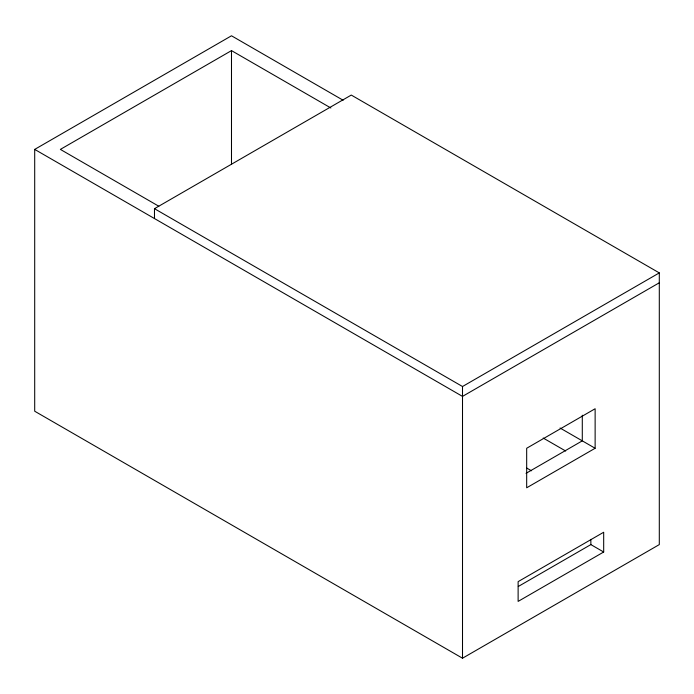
<?xml version="1.0" encoding="UTF-8"?>
<svg xmlns="http://www.w3.org/2000/svg" width="694" height="694" viewBox="0 0 694 694"><rect width="100%" height="100%" fill="white"/><g stroke="black" fill="none" stroke-linecap="round" stroke-linejoin="round"><path stroke-width="1.04" d="M154.484 218.558L154.484 208.686L351.277 95.069L659.3 272.898L659.3 544.599L462.508 658.216L34.7 411.221L34.7 149.401L231.492 35.784L343.131 100.24M330.856 107.978L231.492 50.61L60.369 149.401L158.796 206.231M154.484 208.686L462.508 386.515L659.3 272.898M659.3 282.779L462.508 396.395L34.7 149.401M526.035 473.343L582.292 440.855L582.292 415.22M595.131 448.263L526.677 487.787L526.677 448.263L595.131 408.749L595.131 448.263L560.049 428.016M518.305 586.473L590.854 544.599L603.685 552.008L603.685 532.246L518.123 581.641L518.123 601.403L603.685 552.008M543.185 438.035L565.679 451.022M526.772 468.077L531.457 470.784M590.854 539.394L590.854 544.599M462.508 386.515L462.508 658.216M231.492 50.61L231.492 164.357"/></g></svg>
